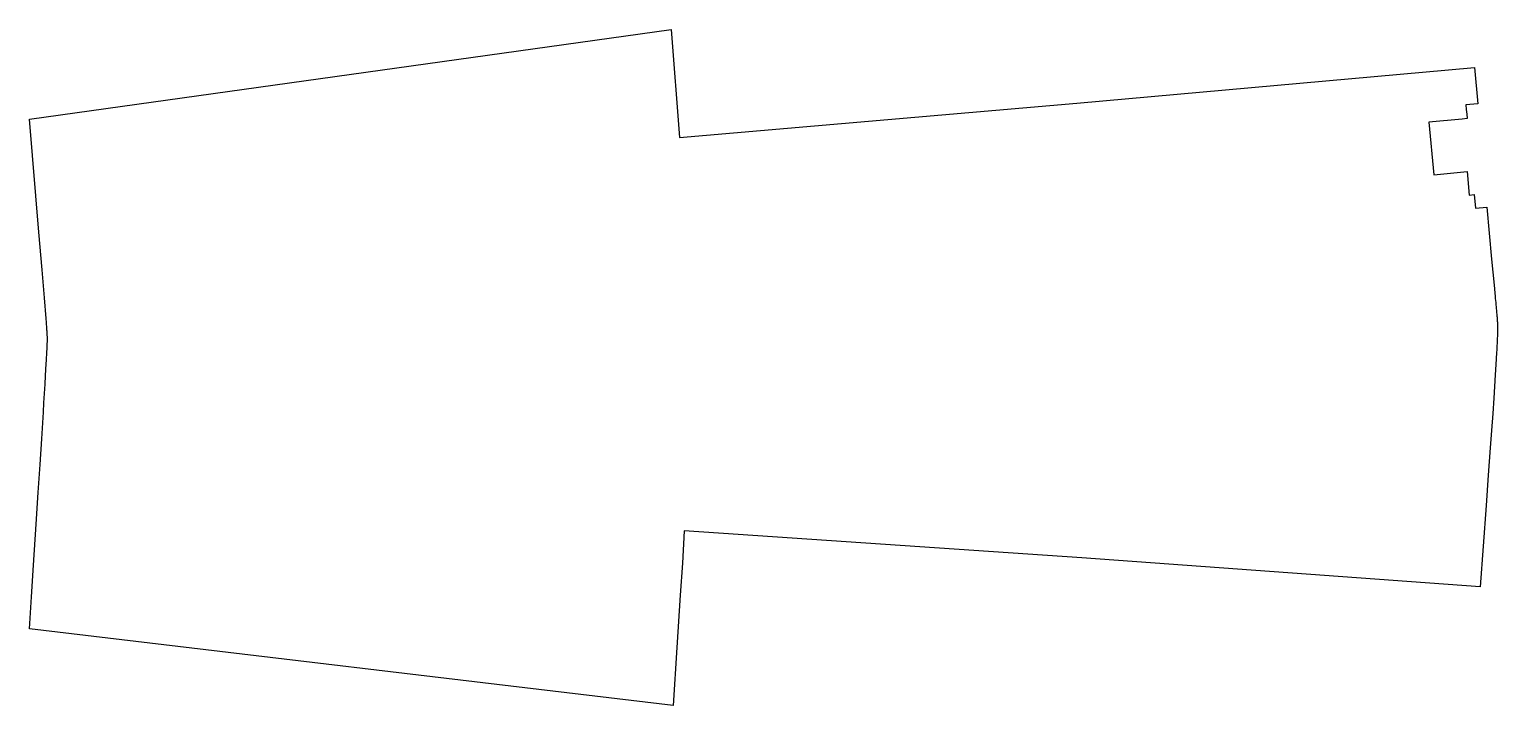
# Model space of a CAD drawing. Header units: millimetres. Extents: x 5 to 520, y 5 to 242.
import ezdxf

# ---------------------------------------------------------------- set-up
doc = ezdxf.new("R2010")
doc.units = ezdxf.units.MM
doc.layers.add('CUT', color=7, linetype='Continuous')

msp = doc.modelspace()

# ---------------------------------------------------------------- linework, layer by layer
at = {"layer": 'CUT'}
msp.add_lwpolyline([(511.58518, 228.69413), (512.71331, 215.94873), (508.55408, 215.561), (508.70289, 213.96806), (508.85167, 212.37506), (509.00037, 210.78205), (507.25791, 210.6192), (495.54481, 209.52616), (497.26784, 191.13231), (508.97536, 192.28082), (509.75121, 183.99398), (511.49322, 184.16159), (511.93918, 179.38235), (515.92449, 179.76999), (517.58112, 161.53884), (518.42347, 152.43896), (518.68136, 149.68202), (518.80141, 148.40637), (518.86555, 147.71651), (518.93056, 147.02265), (518.99548, 146.32075), (519.06513, 145.57104), (519.14354, 144.72168), (519.29775, 143.05891), (519.40085, 141.9296), (519.43252, 141.57363), (519.46376, 141.21743), (519.491, 140.89626), (519.51227, 140.63671), (519.5263, 140.45925), (519.53926, 140.2822), (519.55359, 140.08602), (519.56975, 139.83614), (519.59246, 139.47496), (519.60927, 139.19688), (519.6191, 139.01976), (519.62964, 138.80919), (519.64685, 138.4379), (519.65657, 138.21074), (519.66265, 138.05122), (519.66653, 137.93258), (519.67002, 137.80282), (519.67247, 137.68277), (519.67414, 137.57487), (519.67519, 137.46711), (519.67566, 137.3594), (519.67563, 137.25164), (519.67516, 137.14383), (519.67433, 137.03608), (519.67259, 136.89278), (519.66993, 136.73197), (519.6667, 136.57128), (519.66167, 136.35691), (519.65515, 136.11541), (519.64587, 135.79325), (519.62942, 135.31), (519.59741, 134.49303), (519.56796, 133.76837), (519.53112, 132.95469), (519.49193, 132.14154), (519.43516, 131.05685), (519.36867, 129.83915), (519.30013, 128.62782), (519.06051, 124.60588), (518.8332, 120.98442), (518.57237, 116.90365), (518.30394, 112.84403), (517.93871, 107.45581), (517.51616, 101.40903), (517.0847, 95.36052), (516.39342, 85.77988), (515.61469, 75.13313), (514.55422, 60.89599), (513.50457, 46.65045), (373.91604, 56.76022), (234.48442, 66.23143), (233.88925, 55.00171), (233.18026, 43.78459), (231.99789, 25.42442), (230.67724, 5), (5, 31.94486), (5.74508, 43.0907), (6.46434, 54.2367), (7.38915, 68.59655), (8.11256, 79.68829), (8.7548, 89.54525), (9.33173, 98.55144), (9.90741, 107.88624), (10.11229, 111.17029), (10.30934, 114.45483), (10.50975, 117.73858), (10.68455, 120.65748), (10.81391, 122.84657), (10.92394, 124.79284), (10.99235, 126.0905), (11.04745, 127.06355), (11.09838, 127.92809), (11.13129, 128.5769), (11.16209, 129.22584), (11.19276, 129.87496), (11.22377, 130.57579), (11.27664, 131.85781), (11.29038, 132.19989), (11.29912, 132.42793), (11.30527, 132.59899), (11.31034, 132.75109), (11.31354, 132.86517), (11.31613, 132.97929), (11.31855, 133.08071), (11.32032, 133.15673), (11.32195, 133.23273), (11.32336, 133.30877), (11.32438, 133.38485), (11.32498, 133.46098), (11.32531, 133.53724), (11.32528, 133.61373), (11.32493, 133.69041), (11.32435, 133.76821), (11.32321, 133.84705), (11.32169, 133.92573), (11.31992, 134.00411), (11.31761, 134.09092), (11.31422, 134.19805), (11.30968, 134.31715), (11.30422, 134.44947), (11.29776, 134.59241), (11.2913, 134.7231), (11.28206, 134.89731), (11.27025, 135.10646), (11.26076, 135.26467), (11.25093, 135.42277), (11.24095, 135.58074), (11.23191, 135.72251), (11.22215, 135.86428), (11.20546, 136.10203), (11.18968, 136.31974), (11.16818, 136.60984), (11.12204, 137.23496), (10.96302, 139.29182), (10.85735, 140.66316), (10.26199, 147.97368), (9.4467, 157.71975), (8.32335, 170.93446), (5, 210.62747), (229.96629, 242.07398), (232.861, 204.17337), (372.15772, 216.16781)], close=True, dxfattribs=at)

doc.saveas('drawing.dxf')
